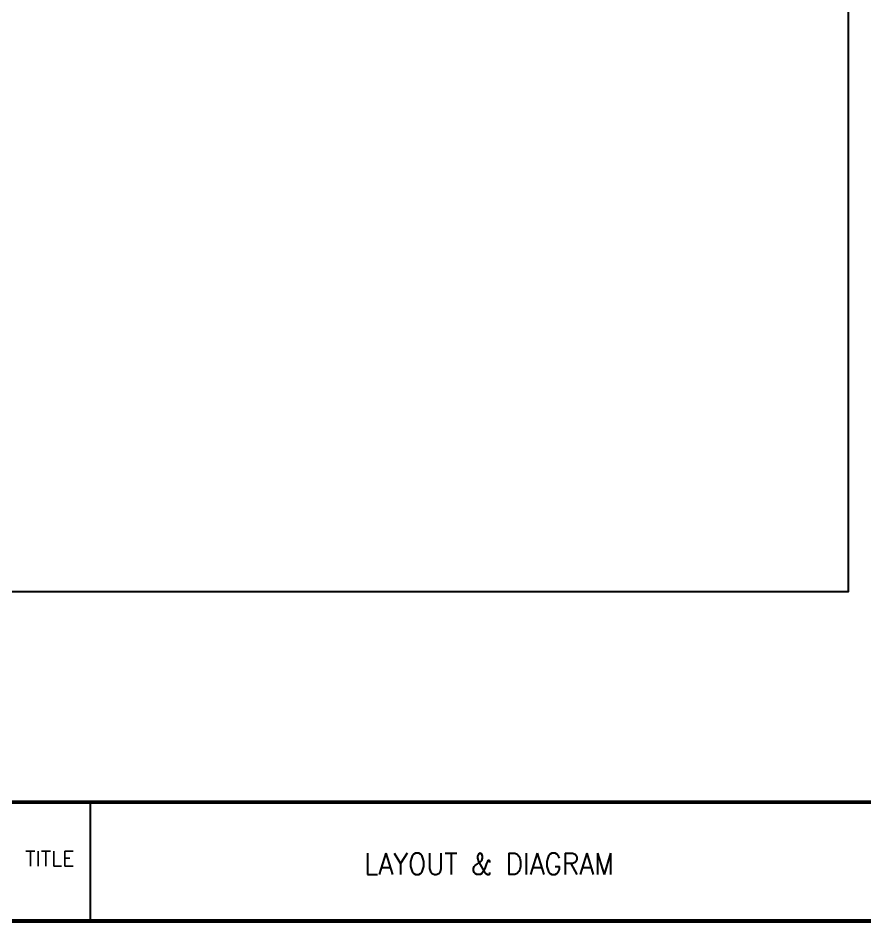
# Model space of a CAD drawing. Header units: millimetres. Extents: x 1618 to 2314, y 422 to 652.
# Drawn here: x 1729.2 to 1824, y 422.4 to 523.7 of the extents above; entities that cross this region are included whole.
import ezdxf
from ezdxf.enums import TextEntityAlignment as Align

# ---------------------------------------------------------------- set-up
doc = ezdxf.new("R2010")
doc.units = ezdxf.units.MM
doc.layers.add('SHEET', color=7, linetype='Continuous')
doc.styles.add('ROMANS', font='romans', dxfattribs={"width": 0.9})

msp = doc.modelspace()

# ---------------------------------------------------------------- linework, layer by layer
at = {"color": 0, "lineweight": 50}
msp.add_line((1618.14, 435.92), (1948.59, 435.92), dxfattribs=at)
msp.add_line((1737.24, 435.92), (1737.24, 422.63))
at = {"color": 4}
msp.add_lwpolyline([(1625.27, 623.73), (1822.14, 623.73), (1822.14, 459.49), (1625.27, 459.49)], close=True, dxfattribs=at)
at = {"layer": 'SHEET', "const_width": 0.421}
msp.add_lwpolyline([(1618.14, 609.9), (1618.14, 422.63), (1948.59, 422.63), (1948.59, 609.9), (1948.59, 651.78), (1825.48, 651.78), (1618.14, 651.78)], close=True, dxfattribs=at)

# ---------------------------------------------------------------- texts
at = {"layer": 'SHEET', "style": 'ROMANS'}
msp.add_text('TITLE', height=1.686, dxfattribs=at).set_placement((1732.74, 429.61), align=Align.MIDDLE)
at = {"layer": 'SHEET', "color": 0, "style": 'ROMANS', "width": 0.9}
msp.add_text('LAYOUT & DIAGRAM', height=2.4, dxfattribs=at).set_placement((1781.93, 429.02), align=Align.MIDDLE)

doc.saveas('drawing.dxf')
